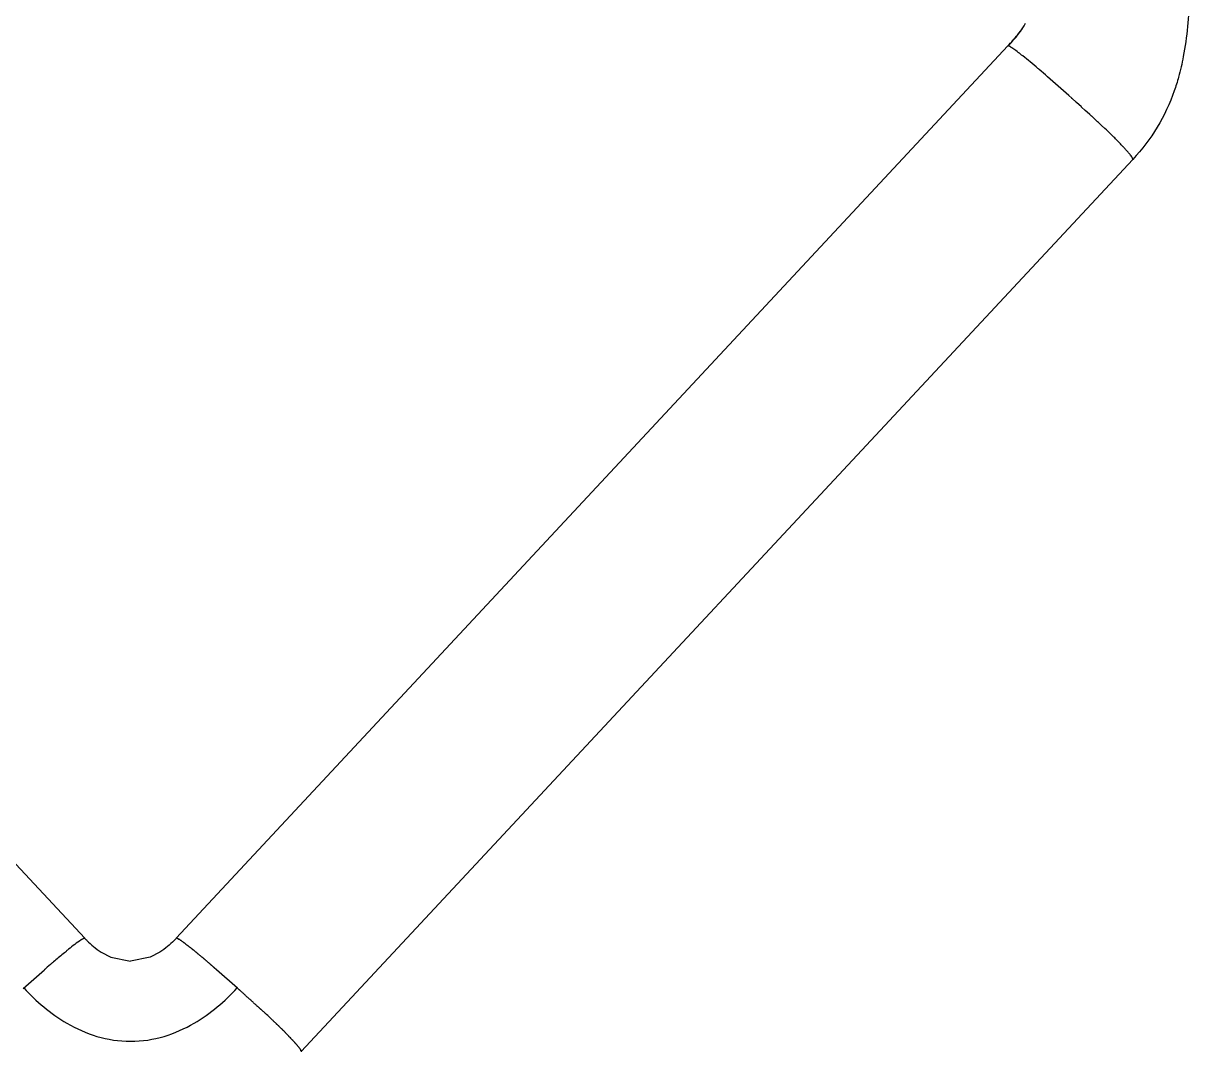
# Model space of a CAD drawing. Header units: millimetres. Extents: x 6152 to 28526, y 1087 to 12861.
# Drawn here: x 17667.9 to 17867.9, y 6131.2 to 6307.6 of the extents above; entities that cross this region are included whole.
import ezdxf

# ---------------------------------------------------------------- set-up
doc = ezdxf.new("R2010")
doc.units = ezdxf.units.MM
doc.header["$LTSCALE"] = 0.05

msp = doc.modelspace()

# ---------------------------------------------------------------- linework, layer by layer
for p, q in [((17535.68, 6303.75), (17678.43, 6150.67)), ((17694.16, 6150.67), (17836.91, 6303.75)), ((17836.92, 6303.75), (17836.91, 6303.75)), ((17836.92, 6303.76), (17836.92, 6303.75)), ((17836.92, 6303.75), (17836.92, 6303.75)), ((17837.05, 6303.75), (17837.05, 6303.75)), ((17837.21, 6303.67), (17837.16, 6303.7)), ((17837.35, 6303.58), (17837.34, 6303.59)), ((17837.37, 6303.57), (17837.35, 6303.58)), ((17837.39, 6303.56), (17837.37, 6303.57)), ((17837.48, 6303.5), (17837.39, 6303.56)), ((17837.49, 6303.49), (17837.48, 6303.5)), ((17837.52, 6303.48), (17837.49, 6303.49)), ((17837.57, 6303.44), (17837.52, 6303.48)), ((17837.59, 6303.43), (17837.57, 6303.44)), ((17837.61, 6303.42), (17837.59, 6303.43)), ((17837.69, 6303.36), (17837.61, 6303.42)), ((17837.72, 6303.34), (17837.69, 6303.36)), ((17837.77, 6303.31), (17837.72, 6303.34)), ((17837.94, 6303.18), (17837.77, 6303.31)), ((17838.08, 6303.08), (17837.94, 6303.18)), ((17838.9, 6302.47), (17838.88, 6302.49)), ((17838.94, 6302.44), (17838.9, 6302.47)), ((17838.96, 6302.43), (17838.94, 6302.44)), ((17839.26, 6302.19), (17838.96, 6302.43)), ((17839.47, 6302.02), (17839.26, 6302.19)), ((17842.16, 6299.79), (17842.07, 6299.87)), ((17842.29, 6299.68), (17842.16, 6299.79)), ((17843.34, 6298.77), (17842.29, 6299.68)), ((17843.72, 6298.44), (17843.34, 6298.77)), ((17847.35, 6295.23), (17843.72, 6298.44)), ((17847.87, 6294.76), (17847.35, 6295.23)), ((17847.98, 6294.67), (17847.89, 6294.75)), ((17847.99, 6294.66), (17847.98, 6294.67)), ((17848.55, 6294.16), (17847.99, 6294.66)), ((17848.65, 6294.07), (17848.56, 6294.15)), ((17849.53, 6293.27), (17848.68, 6294.04)), ((17850.17, 6292.69), (17849.55, 6293.25)), ((17850.51, 6292.38), (17850.17, 6292.69)), ((17850.96, 6291.98), (17850.51, 6292.38)), ((17851.24, 6291.72), (17850.96, 6291.98)), ((17851.3, 6291.67), (17851.24, 6291.72)), ((17851.3, 6291.67), (17851.3, 6291.67)), ((17851.54, 6291.45), (17851.3, 6291.67)), ((17851.54, 6291.45), (17851.54, 6291.45)), ((17851.79, 6291.23), (17851.54, 6291.45)), ((17851.79, 6291.22), (17851.79, 6291.23)), ((17851.87, 6291.15), (17851.79, 6291.22)), ((17851.96, 6291.07), (17851.87, 6291.15)), ((17852.31, 6290.74), (17851.96, 6291.07)), ((17852.43, 6290.63), (17852.31, 6290.74)), ((17853.54, 6289.6), (17853, 6290.1)), ((17853.82, 6289.33), (17853.54, 6289.6)), ((17854.05, 6289.11), (17853.82, 6289.33)), ((17854.39, 6288.78), (17854.05, 6289.11)), ((17855.05, 6288.14), (17854.85, 6288.33)), ((17855.07, 6288.12), (17855.05, 6288.14)), ((17855.09, 6288.11), (17855.07, 6288.12)), ((17855.66, 6287.53), (17855.63, 6287.56)), ((17855.76, 6287.42), (17855.66, 6287.53)), ((17855.89, 6287.29), (17855.76, 6287.42)), ((17855.99, 6287.19), (17855.89, 6287.29)), ((17856.07, 6287.1), (17855.99, 6287.19)), ((17856.22, 6286.94), (17856.07, 6287.1)), ((17856.37, 6286.79), (17856.22, 6286.94)), ((17856.72, 6286.41), (17856.37, 6286.79)), ((17857.27, 6285.82), (17857.11, 6285.99)), ((17857.34, 6285.74), (17857.27, 6285.82)), ((17857.35, 6285.73), (17857.34, 6285.74)), ((17857.55, 6285.51), (17857.35, 6285.73)), ((17858.34, 6284.29), (17715.59, 6131.21)), ((17857.72, 6285.31), (17857.67, 6285.36)), ((17857.73, 6285.29), (17857.72, 6285.31)), ((17858.08, 6284.84), (17858.07, 6284.85)), ((17858.1, 6284.81), (17858.08, 6284.84)), ((17858.1, 6284.81), (17858.1, 6284.81)), ((17858.26, 6284.56), (17858.22, 6284.62)), ((17858.32, 6284.44), (17858.32, 6284.44)), ((17858.33, 6284.42), (17858.32, 6284.44)), ((17858.33, 6284.4), (17858.33, 6284.42)), ((17858.33, 6284.39), (17858.33, 6284.4)), ((17858.35, 6284.31), (17858.33, 6284.39)), ((17858.33, 6284.28), (17858.34, 6284.28)), ((17858.33, 6284.28), (17858.33, 6284.28)), ((17858.35, 6284.31), (17858.35, 6284.31)), ((17677.81, 6150.38), (17677.85, 6150.41)), ((17678.4, 6150.68), (17678.41, 6150.68)), ((17678.41, 6150.68), (17678.42, 6150.67)), ((17678.41, 6150.68), (17678.41, 6150.68)), ((17694.18, 6150.68), (17694.17, 6150.67)), ((17694.19, 6150.68), (17694.18, 6150.68)), ((17694.18, 6150.68), (17694.18, 6150.68)), ((17694.2, 6150.68), (17694.19, 6150.68)), ((17694.19, 6150.68), (17694.19, 6150.68)), ((17694.2, 6150.68), (17694.21, 6150.68)), ((17694.21, 6150.68), (17694.21, 6150.68)), ((17694.21, 6150.68), (17694.22, 6150.68)), ((17694.22, 6150.68), (17694.22, 6150.68)), ((17694.22, 6150.68), (17694.23, 6150.68)), ((17694.24, 6150.68), (17694.23, 6150.68)), ((17694.24, 6150.68), (17694.25, 6150.68)), ((17694.26, 6150.67), (17694.25, 6150.68)), ((17694.26, 6150.67), (17694.27, 6150.67)), ((17694.28, 6150.67), (17694.27, 6150.67)), ((17694.28, 6150.67), (17694.29, 6150.66)), ((17694.31, 6150.66), (17694.29, 6150.66)), ((17694.31, 6150.66), (17694.32, 6150.65)), ((17694.32, 6150.65), (17694.32, 6150.65)), ((17694.32, 6150.65), (17694.35, 6150.64)), ((17694.35, 6150.64), (17694.35, 6150.64)), ((17694.35, 6150.64), (17694.37, 6150.63)), ((17694.38, 6150.63), (17694.37, 6150.63)), ((17694.38, 6150.63), (17694.4, 6150.62)), ((17694.41, 6150.61), (17694.4, 6150.62)), ((17694.41, 6150.61), (17694.43, 6150.6)), ((17694.43, 6150.6), (17694.43, 6150.6)), ((17694.43, 6150.6), (17694.45, 6150.59)), ((17694.46, 6150.58), (17694.45, 6150.59)), ((17694.46, 6150.58), (17694.48, 6150.57)), ((17694.49, 6150.57), (17694.48, 6150.57)), ((17694.49, 6150.57), (17694.52, 6150.55)), ((17694.52, 6150.55), (17694.52, 6150.55)), ((17694.52, 6150.55), (17694.53, 6150.54)), ((17694.55, 6150.53), (17694.53, 6150.54)), ((17694.55, 6150.53), (17694.57, 6150.52)), ((17694.58, 6150.51), (17694.57, 6150.52)), ((17694.58, 6150.51), (17694.61, 6150.49)), ((17694.62, 6150.49), (17694.61, 6150.49)), ((17694.62, 6150.49), (17694.67, 6150.45)), ((17694.69, 6150.44), (17694.67, 6150.45)), ((17694.69, 6150.44), (17694.72, 6150.42)), ((17694.72, 6150.42), (17694.72, 6150.42)), ((17694.72, 6150.42), (17694.75, 6150.4)), ((17694.77, 6150.39), (17694.75, 6150.4)), ((17694.77, 6150.39), (17694.79, 6150.38)), ((17694.8, 6150.37), (17694.79, 6150.38)), ((17694.8, 6150.37), (17694.83, 6150.35)), ((17694.84, 6150.34), (17694.83, 6150.35)), ((17694.84, 6150.34), (17694.88, 6150.32)), ((17694.88, 6150.31), (17694.9, 6150.3)), ((17694.92, 6150.29), (17694.9, 6150.3)), ((17694.92, 6150.29), (17694.95, 6150.26)), ((17694.97, 6150.26), (17694.95, 6150.26)), ((17694.97, 6150.26), (17695.03, 6150.21)), ((17695.05, 6150.2), (17695.03, 6150.21)), ((17695.05, 6150.2), (17695.11, 6150.16)), ((17695.13, 6150.14), (17695.11, 6150.16)), ((17695.13, 6150.14), (17695.22, 6150.08)), ((17695.22, 6150.08), (17695.25, 6150.06)), ((17695.26, 6150.05), (17695.25, 6150.06)), ((17695.26, 6150.05), (17695.3, 6150.02)), ((17695.31, 6150.01), (17695.33, 6150)), ((17695.36, 6149.98), (17695.33, 6150)), ((17695.36, 6149.98), (17695.39, 6149.96)), ((17695.4, 6149.95), (17695.39, 6149.96)), ((17695.4, 6149.95), (17695.45, 6149.91)), ((17695.45, 6149.91), (17695.48, 6149.89)), ((17695.5, 6149.88), (17695.48, 6149.89)), ((17695.5, 6149.88), (17695.54, 6149.85)), ((17695.55, 6149.84), (17695.57, 6149.82)), ((17695.6, 6149.8), (17695.57, 6149.82)), ((17695.6, 6149.8), (17695.63, 6149.78)), ((17695.65, 6149.76), (17695.63, 6149.78)), ((17695.65, 6149.76), (17695.7, 6149.73)), ((17695.7, 6149.73), (17695.73, 6149.7)), ((17695.75, 6149.69), (17695.73, 6149.7)), ((17695.75, 6149.69), (17695.8, 6149.65)), ((17695.81, 6149.65), (17695.83, 6149.63)), ((17695.86, 6149.6), (17695.83, 6149.63)), ((17695.86, 6149.6), (17695.9, 6149.58)), ((17695.92, 6149.56), (17695.9, 6149.58)), ((17695.92, 6149.56), (17695.97, 6149.52)), ((17695.97, 6149.52), (17696, 6149.5)), ((17696.03, 6149.48), (17696, 6149.5)), ((17696.03, 6149.48), (17696.08, 6149.44)), ((17674.53, 6147.85), (17674.95, 6148.2)), ((17674.95, 6148.2), (17674.97, 6148.21)), ((17674.97, 6148.21), (17675.05, 6148.28)), ((17675.05, 6148.28), (17675.08, 6148.3)), ((17675.08, 6148.3), (17675.14, 6148.35)), ((17675.14, 6148.35), (17675.29, 6148.47)), ((17675.29, 6148.48), (17675.37, 6148.54)), ((17675.37, 6148.54), (17675.39, 6148.55)), ((17675.39, 6148.55), (17675.44, 6148.59)), ((17675.45, 6148.6), (17675.52, 6148.66)), ((17675.53, 6148.67), (17675.66, 6148.77)), ((17675.66, 6148.77), (17675.67, 6148.78)), ((17696.09, 6149.43), (17696.11, 6149.41)), ((17696.15, 6149.39), (17696.11, 6149.41)), ((17696.15, 6149.39), (17696.19, 6149.36)), ((17696.21, 6149.34), (17696.19, 6149.36)), ((17696.21, 6149.34), (17696.26, 6149.3)), ((17696.27, 6149.29), (17696.3, 6149.27)), ((17696.33, 6149.25), (17696.3, 6149.27)), ((17696.33, 6149.25), (17696.38, 6149.21)), ((17696.39, 6149.2), (17696.38, 6149.21)), ((17696.39, 6149.2), (17696.42, 6149.18)), ((17696.46, 6149.15), (17696.42, 6149.18)), ((17696.46, 6149.15), (17696.5, 6149.11)), ((17696.52, 6149.1), (17696.5, 6149.11)), ((17696.52, 6149.1), (17696.58, 6149.05)), ((17696.59, 6149.04), (17696.62, 6149.02)), ((17696.65, 6148.99), (17696.62, 6149.02)), ((17696.65, 6148.99), (17696.71, 6148.95)), ((17696.72, 6148.94), (17696.75, 6148.91)), ((17696.79, 6148.89), (17696.75, 6148.91)), ((17696.79, 6148.89), (17696.84, 6148.85)), ((17696.86, 6148.83), (17696.84, 6148.85)), ((17696.86, 6148.83), (17696.9, 6148.79)), ((17696.95, 6148.76), (17696.9, 6148.79)), ((17696.95, 6148.76), (17696.97, 6148.74)), ((17697, 6148.72), (17696.97, 6148.74)), ((17697, 6148.72), (17697.06, 6148.67)), ((17697.07, 6148.66), (17697.11, 6148.63)), ((17697.14, 6148.6), (17697.11, 6148.63)), ((17697.14, 6148.6), (17697.2, 6148.55)), ((17697.22, 6148.54), (17697.2, 6148.55)), ((17697.22, 6148.54), (17697.25, 6148.51)), ((17697.3, 6148.48), (17697.25, 6148.51)), ((17697.3, 6148.48), (17697.35, 6148.43)), ((17697.38, 6148.41), (17697.35, 6148.43)), ((17697.38, 6148.41), (17697.45, 6148.35)), ((17697.45, 6148.35), (17697.51, 6148.3)), ((17697.54, 6148.28), (17697.51, 6148.3)), ((17697.54, 6148.28), (17697.61, 6148.22)), ((17697.64, 6148.2), (17697.61, 6148.22)), ((17697.64, 6148.2), (17697.66, 6148.18)), ((17697.7, 6148.14), (17697.66, 6148.18)), ((17697.7, 6148.14), (17697.77, 6148.09)), ((17697.79, 6148.07), (17697.77, 6148.09)), ((17697.79, 6148.07), (17697.93, 6147.95)), ((17697.97, 6147.92), (17697.93, 6147.95)), ((17697.97, 6147.92), (17698.05, 6147.86)), ((17698.07, 6147.84), (17698.05, 6147.86)), ((17698.07, 6147.84), (17698.11, 6147.81)), ((17698.15, 6147.77), (17698.11, 6147.81)), ((17698.15, 6147.77), (17698.23, 6147.71)), ((17698.25, 6147.69), (17698.23, 6147.71)), ((17698.25, 6147.69), (17698.41, 6147.55)), ((17698.45, 6147.52), (17698.41, 6147.55)), ((17698.45, 6147.52), (17698.54, 6147.45)), ((17698.55, 6147.44), (17698.6, 6147.39)), ((17698.65, 6147.35), (17698.6, 6147.39)), ((17698.65, 6147.35), (17698.74, 6147.28)), ((17698.76, 6147.26), (17698.74, 6147.28)), ((17698.76, 6147.26), (17698.81, 6147.22)), ((17698.86, 6147.17), (17698.81, 6147.22)), ((17698.86, 6147.17), (17698.94, 6147.1)), ((17698.97, 6147.08), (17698.94, 6147.1)), ((17698.97, 6147.08), (17699.16, 6146.92)), ((17699.2, 6146.88), (17699.16, 6146.92)), ((17699.2, 6146.88), (17699.3, 6146.8)), ((17699.32, 6146.78), (17699.38, 6146.73)), ((17699.44, 6146.68), (17699.38, 6146.73)), ((17699.44, 6146.68), (17699.53, 6146.6)), ((17699.56, 6146.58), (17699.53, 6146.6)), ((17699.56, 6146.58), (17699.61, 6146.53)), ((17699.64, 6146.51), (17699.61, 6146.53)), ((17699.64, 6146.51), (17699.69, 6146.46)), ((17699.72, 6146.44), (17699.69, 6146.46)), ((17699.72, 6146.44), (17699.77, 6146.39)), ((17699.8, 6146.36), (17699.77, 6146.39)), ((17699.8, 6146.36), (17699.85, 6146.32)), ((17699.89, 6146.29), (17699.85, 6146.32)), ((17699.89, 6146.29), (17699.93, 6146.25)), ((17699.97, 6146.22), (17699.93, 6146.25)), ((17699.97, 6146.22), (17700.02, 6146.18)), ((17700.06, 6146.15), (17700.02, 6146.18)), ((17700.06, 6146.15), (17700.1, 6146.11)), ((17700.14, 6146.07), (17700.1, 6146.11)), ((17700.14, 6146.07), (17700.19, 6146.03)), ((17700.23, 6145.99), (17700.19, 6146.03)), ((17700.23, 6145.99), (17700.27, 6145.96)), ((17700.32, 6145.92), (17700.27, 6145.96)), ((17700.32, 6145.92), (17700.36, 6145.88)), ((17700.41, 6145.84), (17700.36, 6145.88)), ((17700.41, 6145.84), (17700.45, 6145.81)), ((17700.5, 6145.76), (17700.45, 6145.81)), ((17700.5, 6145.76), (17700.53, 6145.73)), ((17700.59, 6145.68), (17700.53, 6145.73)), ((17700.59, 6145.68), (17700.62, 6145.65)), ((17700.68, 6145.6), (17700.62, 6145.65)), ((17700.68, 6145.6), (17700.71, 6145.57)), ((17700.78, 6145.52), (17700.71, 6145.57)), ((17700.78, 6145.52), (17700.92, 6145.39)), ((17667.89, 6142.06), (17671.51, 6145.26)), ((17671.6, 6145.33), (17671.69, 6145.41)), ((17700.98, 6145.34), (17700.92, 6145.39)), ((17704.68, 6142.07), (17701.07, 6145.26)), ((17704.62, 6142.13), (17704.62, 6142.12)), ((17704.68, 6142.07), (17704.82, 6141.95)), ((17704.9, 6141.88), (17704.94, 6141.84)), ((17705.01, 6141.78), (17705.06, 6141.73)), ((17705.13, 6141.67), (17705.19, 6141.62)), ((17705.23, 6141.58), (17705.31, 6141.51)), ((17705.35, 6141.47), (17705.44, 6141.39)), ((17705.46, 6141.37), (17705.56, 6141.28)), ((17705.81, 6141.06), (17705.56, 6141.28)), ((17705.92, 6140.96), (17705.82, 6141.05)), ((17706.04, 6140.85), (17705.95, 6140.93)), ((17706.04, 6140.85), (17706.09, 6140.81)), ((17706.16, 6140.74), (17706.09, 6140.81)), ((17706.16, 6140.74), (17706.22, 6140.69)), ((17706.28, 6140.63), (17706.22, 6140.69)), ((17706.28, 6140.63), (17706.36, 6140.57)), ((17706.41, 6140.52), (17706.36, 6140.57)), ((17706.41, 6140.52), (17706.49, 6140.45)), ((17706.53, 6140.41), (17706.49, 6140.45)), ((17706.53, 6140.41), (17706.63, 6140.32)), ((17706.68, 6140.28), (17706.63, 6140.32)), ((17706.68, 6140.28), (17706.77, 6140.2)), ((17707.03, 6139.96), (17706.77, 6140.2)), ((17707.17, 6139.83), (17707.05, 6139.94)), ((17707.29, 6139.73), (17707.19, 6139.81)), ((17707.29, 6139.73), (17707.34, 6139.68)), ((17707.42, 6139.61), (17707.34, 6139.68)), ((17707.42, 6139.61), (17707.48, 6139.55)), ((17707.55, 6139.49), (17707.48, 6139.55)), ((17707.55, 6139.49), (17707.62, 6139.42)), ((17707.68, 6139.37), (17707.62, 6139.42)), ((17707.68, 6139.37), (17707.77, 6139.29)), ((17707.83, 6139.23), (17707.77, 6139.29)), ((17707.83, 6139.23), (17707.92, 6139.16)), ((17707.95, 6139.13), (17708.07, 6139.02)), ((17708.09, 6139), (17708.07, 6139.02)), ((17708.09, 6139), (17708.14, 6138.95)), ((17708.17, 6138.93), (17708.14, 6138.95)), ((17708.17, 6138.93), (17708.22, 6138.88)), ((17708.24, 6138.86), (17708.22, 6138.88)), ((17708.24, 6138.86), (17708.29, 6138.82)), ((17708.32, 6138.79), (17708.29, 6138.82)), ((17708.32, 6138.79), (17708.37, 6138.75)), ((17708.39, 6138.72), (17708.37, 6138.75)), ((17708.39, 6138.72), (17708.45, 6138.68)), ((17708.47, 6138.66), (17708.45, 6138.68)), ((17708.47, 6138.66), (17708.52, 6138.6)), ((17708.55, 6138.58), (17708.52, 6138.6)), ((17708.55, 6138.58), (17708.6, 6138.53)), ((17708.63, 6138.51), (17708.6, 6138.53)), ((17708.63, 6138.51), (17708.68, 6138.46)), ((17708.71, 6138.44), (17708.68, 6138.46)), ((17708.71, 6138.44), (17708.76, 6138.39)), ((17708.79, 6138.37), (17708.76, 6138.39)), ((17708.79, 6138.37), (17708.85, 6138.31)), ((17708.87, 6138.29), (17708.85, 6138.31)), ((17708.87, 6138.29), (17708.93, 6138.23)), ((17708.95, 6138.22), (17709.01, 6138.16)), ((17709.03, 6138.14), (17709.1, 6138.08)), ((17709.12, 6138.06), (17709.14, 6138.04)), ((17709.16, 6138.02), (17709.19, 6137.99)), ((17709.27, 6137.92), (17709.23, 6137.96)), ((17709.27, 6137.92), (17709.32, 6137.88)), ((17709.43, 6137.78), (17709.36, 6137.84)), ((17710.32, 6136.95), (17710.25, 6137.02)), ((17710.32, 6136.95), (17710.38, 6136.89)), ((17710.42, 6136.85), (17710.38, 6136.89)), ((17710.42, 6136.85), (17710.49, 6136.79)), ((17710.54, 6136.74), (17710.49, 6136.79)), ((17710.54, 6136.74), (17710.58, 6136.71)), ((17710.6, 6136.68), (17710.58, 6136.71)), ((17710.6, 6136.68), (17710.71, 6136.58)), ((17710.74, 6136.56), (17710.71, 6136.58)), ((17710.74, 6136.56), (17710.83, 6136.47)), ((17710.86, 6136.44), (17710.83, 6136.47)), ((17710.86, 6136.44), (17710.89, 6136.41)), ((17710.9, 6136.4), (17710.95, 6136.35)), ((17710.99, 6136.32), (17710.95, 6136.35)), ((17711.03, 6136.28), (17711.13, 6136.19)), ((17711.23, 6136.09), (17711.18, 6136.13)), ((17711.3, 6136.02), (17711.24, 6136.08)), ((17711.3, 6136.02), (17711.36, 6135.96)), ((17711.38, 6135.95), (17711.43, 6135.89)), ((17711.45, 6135.88), (17711.5, 6135.83)), ((17711.52, 6135.81), (17711.5, 6135.83)), ((17711.52, 6135.81), (17711.57, 6135.76)), ((17711.59, 6135.74), (17711.57, 6135.76)), ((17711.59, 6135.74), (17711.64, 6135.7)), ((17711.66, 6135.68), (17711.64, 6135.7)), ((17711.66, 6135.68), (17711.69, 6135.64)), ((17711.73, 6135.61), (17711.69, 6135.64)), ((17711.73, 6135.61), (17711.76, 6135.57)), ((17711.79, 6135.55), (17711.76, 6135.57)), ((17711.79, 6135.55), (17711.83, 6135.51)), ((17711.86, 6135.49), (17711.83, 6135.51)), ((17711.86, 6135.49), (17711.89, 6135.46)), ((17711.92, 6135.43), (17711.89, 6135.46)), ((17711.92, 6135.43), (17711.94, 6135.4)), ((17711.98, 6135.37), (17711.94, 6135.4)), ((17711.98, 6135.37), (17712, 6135.34)), ((17712.04, 6135.31), (17712, 6135.34)), ((17712.04, 6135.31), (17712.06, 6135.29)), ((17712.09, 6135.26), (17712.06, 6135.29)), ((17712.09, 6135.26), (17712.11, 6135.24)), ((17712.15, 6135.2), (17712.11, 6135.24)), ((17712.15, 6135.2), (17712.16, 6135.19)), ((17712.2, 6135.15), (17712.16, 6135.19)), ((17712.2, 6135.15), (17712.21, 6135.14)), ((17712.25, 6135.1), (17712.21, 6135.14)), ((17712.25, 6135.1), (17712.26, 6135.09)), ((17712.3, 6135.05), (17712.26, 6135.09)), ((17712.3, 6135.05), (17712.32, 6135.03)), ((17712.35, 6135), (17712.32, 6135.03)), ((17712.35, 6135), (17712.38, 6134.98)), ((17712.4, 6134.96), (17712.38, 6134.98)), ((17712.4, 6134.96), (17712.43, 6134.92)), ((17712.44, 6134.91), (17712.43, 6134.92)), ((17712.44, 6134.91), (17712.48, 6134.87)), ((17712.49, 6134.87), (17712.53, 6134.82)), ((17712.57, 6134.79), (17712.53, 6134.82)), ((17712.57, 6134.79), (17712.58, 6134.77)), ((17712.61, 6134.75), (17712.58, 6134.77)), ((17712.61, 6134.75), (17712.63, 6134.73)), ((17712.65, 6134.71), (17712.63, 6134.73)), ((17712.65, 6134.71), (17712.67, 6134.68)), ((17712.68, 6134.67), (17712.67, 6134.68)), ((17712.68, 6134.67), (17712.71, 6134.64)), ((17712.72, 6134.64), (17712.76, 6134.6)), ((17712.79, 6134.57), (17712.76, 6134.6)), ((17712.82, 6134.53), (17712.8, 6134.56)), ((17712.82, 6134.53), (17712.83, 6134.52)), ((17712.85, 6134.5), (17712.83, 6134.52)), ((17712.85, 6134.5), (17712.87, 6134.48)), ((17712.91, 6134.44), (17712.87, 6134.48)), ((17712.91, 6134.44), (17712.94, 6134.4)), ((17712.97, 6134.37), (17712.94, 6134.4)), ((17713.03, 6134.31), (17712.98, 6134.37)), ((17713.03, 6134.31), (17713.07, 6134.28)), ((17713.09, 6134.26), (17713.07, 6134.28)), ((17713.09, 6134.26), (17713.11, 6134.23)), ((17713.14, 6134.2), (17713.11, 6134.23)), ((17713.2, 6134.14), (17713.15, 6134.19)), ((17713.2, 6134.14), (17713.23, 6134.1)), ((17713.25, 6134.09), (17713.23, 6134.1)), ((17713.25, 6134.09), (17713.31, 6134.02)), ((17713.35, 6133.98), (17713.31, 6134.02)), ((17713.35, 6133.98), (17713.39, 6133.94)), ((17713.4, 6133.93), (17713.39, 6133.94)), ((17713.4, 6133.93), (17713.47, 6133.86)), ((17713.5, 6133.83), (17713.47, 6133.86)), ((17713.5, 6133.83), (17713.61, 6133.7)), ((17713.64, 6133.68), (17713.61, 6133.7)), ((17713.64, 6133.68), (17713.77, 6133.53)), ((17713.82, 6133.49), (17713.77, 6133.53)), ((17713.82, 6133.49), (17713.85, 6133.45)), ((17713.86, 6133.44), (17713.85, 6133.45)), ((17713.86, 6133.44), (17713.93, 6133.37)), ((17713.95, 6133.35), (17713.93, 6133.37)), ((17713.95, 6133.35), (17714.04, 6133.25)), ((17714.08, 6133.21), (17714.04, 6133.25)), ((17714.08, 6133.21), (17714.1, 6133.19)), ((17714.12, 6133.16), (17714.1, 6133.19)), ((17714.12, 6133.16), (17714.15, 6133.13)), ((17714.16, 6133.12), (17714.15, 6133.13)), ((17714.16, 6133.12), (17714.21, 6133.07)), ((17714.25, 6133.03), (17714.21, 6133.07)), ((17714.25, 6133.03), (17714.26, 6133.02)), ((17714.29, 6132.99), (17714.26, 6133.02)), ((17714.29, 6132.99), (17714.31, 6132.96)), ((17714.33, 6132.94), (17714.31, 6132.96)), ((17714.33, 6132.94), (17714.36, 6132.91)), ((17714.36, 6132.9), (17714.41, 6132.85)), ((17714.44, 6132.82), (17714.41, 6132.85)), ((17714.44, 6132.82), (17714.46, 6132.8)), ((17714.48, 6132.78), (17714.46, 6132.8)), ((17714.48, 6132.78), (17714.5, 6132.75)), ((17714.51, 6132.74), (17714.5, 6132.75)), ((17714.51, 6132.74), (17714.55, 6132.7)), ((17714.58, 6132.66), (17714.55, 6132.7)), ((17714.58, 6132.66), (17714.59, 6132.65)), ((17714.62, 6132.62), (17714.59, 6132.65)), ((17714.62, 6132.62), (17714.64, 6132.6)), ((17714.65, 6132.59), (17714.64, 6132.6)), ((17714.65, 6132.59), (17714.68, 6132.55)), ((17714.68, 6132.55), (17714.72, 6132.51)), ((17714.74, 6132.48), (17714.72, 6132.51)), ((17714.74, 6132.48), (17714.75, 6132.47)), ((17714.77, 6132.45), (17714.75, 6132.47)), ((17714.77, 6132.45), (17714.79, 6132.43)), ((17714.8, 6132.42), (17714.79, 6132.43)), ((17714.8, 6132.42), (17714.86, 6132.35)), ((17714.88, 6132.33), (17714.86, 6132.35)), ((17714.88, 6132.33), (17714.89, 6132.31)), ((17714.9, 6132.3), (17714.89, 6132.31)), ((17714.9, 6132.3), (17714.92, 6132.28)), ((17714.93, 6132.27), (17714.92, 6132.28)), ((17714.93, 6132.27), (17714.94, 6132.26)), ((17714.96, 6132.23), (17714.94, 6132.26)), ((17714.96, 6132.23), (17714.98, 6132.21)), ((17714.99, 6132.19), (17714.98, 6132.21)), ((17714.99, 6132.19), (17715, 6132.18)), ((17715.01, 6132.16), (17715, 6132.18)), ((17715.01, 6132.16), (17715.03, 6132.14)), ((17715.03, 6132.14), (17715.03, 6132.14)), ((17715.03, 6132.14), (17715.08, 6132.08)), ((17715.09, 6132.07), (17715.08, 6132.08)), ((17715.09, 6132.07), (17715.1, 6132.05)), ((17715.11, 6132.04), (17715.1, 6132.05)), ((17715.11, 6132.04), (17715.12, 6132.03)), ((17715.13, 6132.02), (17715.17, 6131.97)), ((17715.18, 6131.96), (17715.17, 6131.97)), ((17715.18, 6131.96), (17715.2, 6131.93)), ((17715.21, 6131.91), (17715.2, 6131.93)), ((17715.21, 6131.91), (17715.23, 6131.88)), ((17715.24, 6131.87), (17715.23, 6131.88)), ((17715.24, 6131.87), (17715.26, 6131.84)), ((17715.27, 6131.84), (17715.26, 6131.84)), ((17715.27, 6131.84), (17715.29, 6131.8)), ((17715.29, 6131.8), (17715.29, 6131.8)), ((17715.29, 6131.8), (17715.32, 6131.77)), ((17715.32, 6131.76), (17715.34, 6131.73)), ((17715.34, 6131.73), (17715.39, 6131.66)), ((17715.4, 6131.64), (17715.39, 6131.66)), ((17715.4, 6131.64), (17715.41, 6131.63)), ((17715.42, 6131.61), (17715.41, 6131.63)), ((17715.42, 6131.61), (17715.43, 6131.59)), ((17715.44, 6131.58), (17715.43, 6131.59)), ((17715.44, 6131.58), (17715.45, 6131.56)), ((17715.46, 6131.56), (17715.45, 6131.56)), ((17715.46, 6131.56), (17715.47, 6131.53)), ((17715.47, 6131.53), (17715.47, 6131.53)), ((17715.47, 6131.53), (17715.49, 6131.51)), ((17715.49, 6131.5), (17715.49, 6131.51)), ((17715.49, 6131.5), (17715.5, 6131.48)), ((17715.5, 6131.48), (17715.5, 6131.48)), ((17715.5, 6131.48), (17715.52, 6131.45)), ((17715.52, 6131.45), (17715.53, 6131.43)), ((17715.53, 6131.42), (17715.53, 6131.43)), ((17715.53, 6131.42), (17715.54, 6131.4)), ((17715.55, 6131.39), (17715.54, 6131.4)), ((17715.55, 6131.39), (17715.55, 6131.38)), ((17715.56, 6131.37), (17715.55, 6131.38)), ((17715.56, 6131.37), (17715.56, 6131.35)), ((17715.57, 6131.35), (17715.56, 6131.35)), ((17715.57, 6131.35), (17715.57, 6131.33)), ((17715.57, 6131.33), (17715.57, 6131.33)), ((17715.57, 6131.33), (17715.58, 6131.31)), ((17715.58, 6131.3), (17715.58, 6131.31)), ((17715.58, 6131.3), (17715.59, 6131.29)), ((17715.59, 6131.21), (17715.58, 6131.2)), ((17715.59, 6131.29), (17715.59, 6131.29)), ((17715.59, 6131.29), (17715.59, 6131.27)), ((17715.59, 6131.27), (17715.59, 6131.27)), ((17715.59, 6131.27), (17715.59, 6131.26)), ((17715.6, 6131.26), (17715.59, 6131.26)), ((17715.59, 6131.22), (17715.6, 6131.23)), ((17715.59, 6131.22), (17715.59, 6131.22)), ((17715.59, 6131.22), (17715.59, 6131.22)), ((17715.59, 6131.22), (17715.59, 6131.21)), ((17715.59, 6131.21), (17715.59, 6131.21))]:
    msp.add_line(p, q)
for points in [[(17867.94, 6312.26, -0.051785), (17867.01, 6301.91, -0.020336), (17866.19, 6298.38, -0.016311), (17865.46, 6296.04, -0.106228), (17858.34, 6284.29)], [(17678.43, 6150.66), (17678.43, 6150.66, 0.006686), (17678.81, 6150.27, 0.024791), (17679.93, 6149.25, 0.031376), (17681.24, 6148.3), (17682.92, 6147.42), (17686.3, 6146.74)], [(17694.16, 6150.66), (17694.16, 6150.66, -0.006686), (17693.78, 6150.27, -0.024791), (17692.67, 6149.25, -0.031376), (17691.35, 6148.3), (17689.67, 6147.42), (17686.3, 6146.74)]]:
    msp.add_lwpolyline(points, format="xyb")
for centre, radius, start, end in [((17836.95, 6303.71), 0.0524, 136.1103, 136.5825), ((17836.96, 6303.68), 0.0901, 80.6094, 115.8838), ((17836.94, 6303.46), 0.306, 68.4981, 82.7713), ((17836.73, 6302.9), 0.906, 62.0861, 69.1947), ((17835.58, 6300.79), 3.3, 57.9253, 60.5722), ((17818.68, 6276.31), 33.07, 52.3426, 54.0727), ((17795.93, 6247.16), 70.05, 50.2444, 51.5608), ((17768.42, 6214.07), 113.07, 49.358, 50.2538), ((17532.54, 5942.4), 472.86, 48.1721, 48.1746), ((17526.91, 5936.12), 481.29, 48.0636, 48.0653), ((17525.45, 5934.5), 483.48, 48.0448, 48.0497), ((17431.68, 5830.43), 623.56, 47.92203, 47.92473), ((17751.21, 6181.31), 148.98, 46.9036, 47.2012), ((17772.94, 6204.16), 117.45, 46.0895, 46.0912), ((17789.91, 6221.76), 93, 45.7102, 46.1055), ((17824.43, 6257.01), 43.67, 44.87, 45.401), ((17828.49, 6261.06), 37.93, 44.3198, 44.8648), ((17826.66, 6259.28), 40.48, 44.3201, 44.3256), ((17816.44, 6249.35), 54.74, 43.883, 43.8904), ((17807.04, 6239.84), 68.1, 42.6622, 43.1502), ((17848.91, 6277.99), 11.45, 40.0651, 41.0293), ((17851.13, 6279.83), 8.57, 38.0151, 39.5825), ((17852.47, 6280.87), 6.87, 35.3961, 38.1108), ((17855.33, 6282.88), 3.38, 31.1291, 34.7975), ((17857.04, 6283.87), 1.4, 23.7959, 29.5538), ((17857.74, 6284.19), 0.629, 21.3707, 21.4745), ((17858.3, 6284.32), 0.0451, 318.6881, 354.3026), ((17697.56, 6121.79), 34.75, 124.6473, 129.0578), ((17678.39, 6150.63), 0.0522, 42.4746, 60.7831), ((17694.2, 6150.63), 0.0524, 117.5603, 138.0894), ((17686.54, 6138.1), 14.79, 55.6695, 55.679), ((17681.83, 6131.33), 23.04, 54.472, 54.4778), ((17680.91, 6130.05), 24.62, 54.2052, 54.2276), ((17679.27, 6127.78), 27.42, 53.8218, 53.828), ((17678.09, 6126.18), 29.4, 53.5774, 53.5986), ((17676.01, 6123.38), 32.89, 53.2275, 53.2337), ((17674.54, 6121.42), 35.34, 53.0052, 53.025), ((17671.95, 6117.99), 39.64, 52.6878, 52.6939), ((17753.59, 6053.09), 123.41, 129.8455, 130.8415), ((17733.15, 6077.46), 91.6, 129.7841, 129.7948), ((17721.16, 6091.97), 72.78, 129.2257, 129.2308), ((17718.85, 6094.81), 69.11, 129.066, 129.0697), ((17716.93, 6097.18), 66.07, 128.8996, 128.9121), ((17716, 6098.34), 64.58, 128.8065, 128.8161), ((17670.12, 6115.61), 42.65, 52.4866, 52.505), ((17666.91, 6111.45), 47.89, 52.1998, 52.2059), ((17660.74, 6103.56), 57.91, 51.7598, 51.766), ((17659.06, 6101.43), 60.62, 51.5968, 51.612), ((17656.59, 6098.34), 64.58, 51.1839, 51.1935), ((17651.43, 6091.97), 72.78, 50.7692, 50.7743), ((17832.55, 5961.56), 244.29, 130.8171, 131.1822), ((17788.17, 6012.84), 176.47, 130.7906, 130.7965), ((17627.54, 6063.25), 110.14, 49.8524, 49.8579), ((17604.18, 6035.8), 146.18, 49.3956, 49.403), ((17674.6, 6141.82), 4.62, 130.4922, 131.9547), ((17697.01, 6140.71), 6.1, 48.2406, 49.4454), ((17389.99, 5789.54), 472.55, 48.2106, 48.2235), ((17390.07, 5789.63), 472.44, 48.1927, 48.2038), ((17389.87, 5789.41), 472.73, 48.1726, 48.1839), ((17389.47, 5788.96), 473.34, 48.1564, 48.1638), ((17388.79, 5788.2), 474.36, 48.1369, 48.1435), ((17387.93, 5787.24), 475.65, 48.1196, 48.1231), ((17384.47, 5783.38), 480.82, 48.0609, 48.0636), ((17380.35, 5778.8), 486.98, 48.0401, 48.0448), ((17259.79, 5645.09), 667.03, 47.89231, 47.89438), ((17243.29, 5626.83), 691.63, 47.87617, 47.87843), ((17148.39, 5522.03), 833.02, 47.79915, 47.80212), ((17582.03, 5999.64), 187.91, 47.5136, 47.522), ((17585.05, 6002.94), 183.44, 47.4784, 47.487), ((17587.35, 6005.45), 180.04, 47.4419, 47.4504), ((17588.27, 6006.44), 178.69, 47.4232, 47.4312), ((17589.08, 6007.33), 177.48, 47.4042, 47.4089), ((17589.22, 6007.48), 177.28, 47.3936, 47.4043), ((17588.52, 6006.72), 178.31, 47.3463, 47.3551), ((17588.47, 6006.67), 178.38, 47.3358, 47.3463), ((17601.85, 6021.13), 158.69, 46.9124, 47.3146), ((17613.68, 6033.91), 141.27, 46.5087, 46.5164), ((17612.02, 6032.16), 143.68, 46.4502, 46.4629), ((17611.85, 6031.99), 143.92, 46.4406, 46.4502), ((17610.36, 6030.42), 146.09, 46.3754, 46.387), ((17609.92, 6029.96), 146.72, 46.3565, 46.3754), ((17609.63, 6029.65), 147.15, 46.3266, 46.3335), ((17613.43, 6033.62), 141.65, 46.2515, 46.2582), ((17617.78, 6038.17), 135.35, 46.2093, 46.2181), ((17681.42, 6103.67), 44.03, 45.1222, 45.1283), ((17685.89, 6108.13), 37.71, 44.652, 44.6612), ((17685.73, 6107.98), 37.93, 44.484, 44.503), ((17675.48, 6097.99), 52.25, 44.1287, 44.1371), ((17673.72, 6096.3), 54.68, 43.8586, 43.8744), ((17681.8, 6102.94), 44.25, 42.6151, 42.6233), ((17701.3, 6120.65), 17.91, 41.6484, 41.6617), ((17708.71, 6127.01), 8.14, 37.9579, 37.9986), ((17711.18, 6128.84), 5.07, 35.2179, 35.2636), ((17711.57, 6129.11), 4.59, 34.7091, 34.7311), ((17713.92, 6130.59), 1.82, 28.1864, 28.2619), ((17715.49, 6131.24), 0.108, 353.8837, 7.9907)]:
    msp.add_arc(centre, radius, start, end)
msp.add_open_spline([(17836.98, 6303.77), (17838.27, 6305.15), (17839.26, 6306.41), (17839.95, 6307.63)], degree=3)
for points, knots in [([(17836.91, 6303.75), (17837.01, 6303.85), (17837.19, 6304.05), (17837.53, 6304.42), (17838.08, 6305.04), (17838.52, 6305.57), (17838.79, 6305.92), (17839.16, 6306.4), (17839.43, 6306.78), (17839.62, 6307.08)], [0, 0, 0, 0, 0.39854, 0.803657, 1.538918, 2.865632, 2.865632, 2.865632, 6.098653, 6.098653, 6.098653, 6.098653]), ([(17677.85, 6150.41), (17677.89, 6150.43), (17677.96, 6150.48), (17678.08, 6150.55), (17678.2, 6150.62), (17678.3, 6150.67), (17678.37, 6150.68), (17678.39, 6150.68), (17678.4, 6150.68)], [0, 0, 0, 0, 0.1345203, 0.249097, 0.4245988, 0.5461121, 0.5890972, 0.6224814, 0.6224814, 0.6224814, 0.6224814]), ([(17667.97, 6142.13), (17670.09, 6139.86), (17672.55, 6137.73), (17678.6, 6134.21), (17682.29, 6132.98), (17686.3, 6132.98), (17690.31, 6132.98), (17693.99, 6134.21), (17700.04, 6137.73), (17702.51, 6139.86), (17704.62, 6142.13)], [0, 0, 0, 0, 10.332237, 10.332237, 22.224571, 22.224571, 22.224571, 34.116905, 34.116905, 44.449142, 44.449142, 44.449142, 44.449142])]:
    msp.add_open_spline(points, degree=3, knots=knots)

doc.saveas('drawing.dxf')
